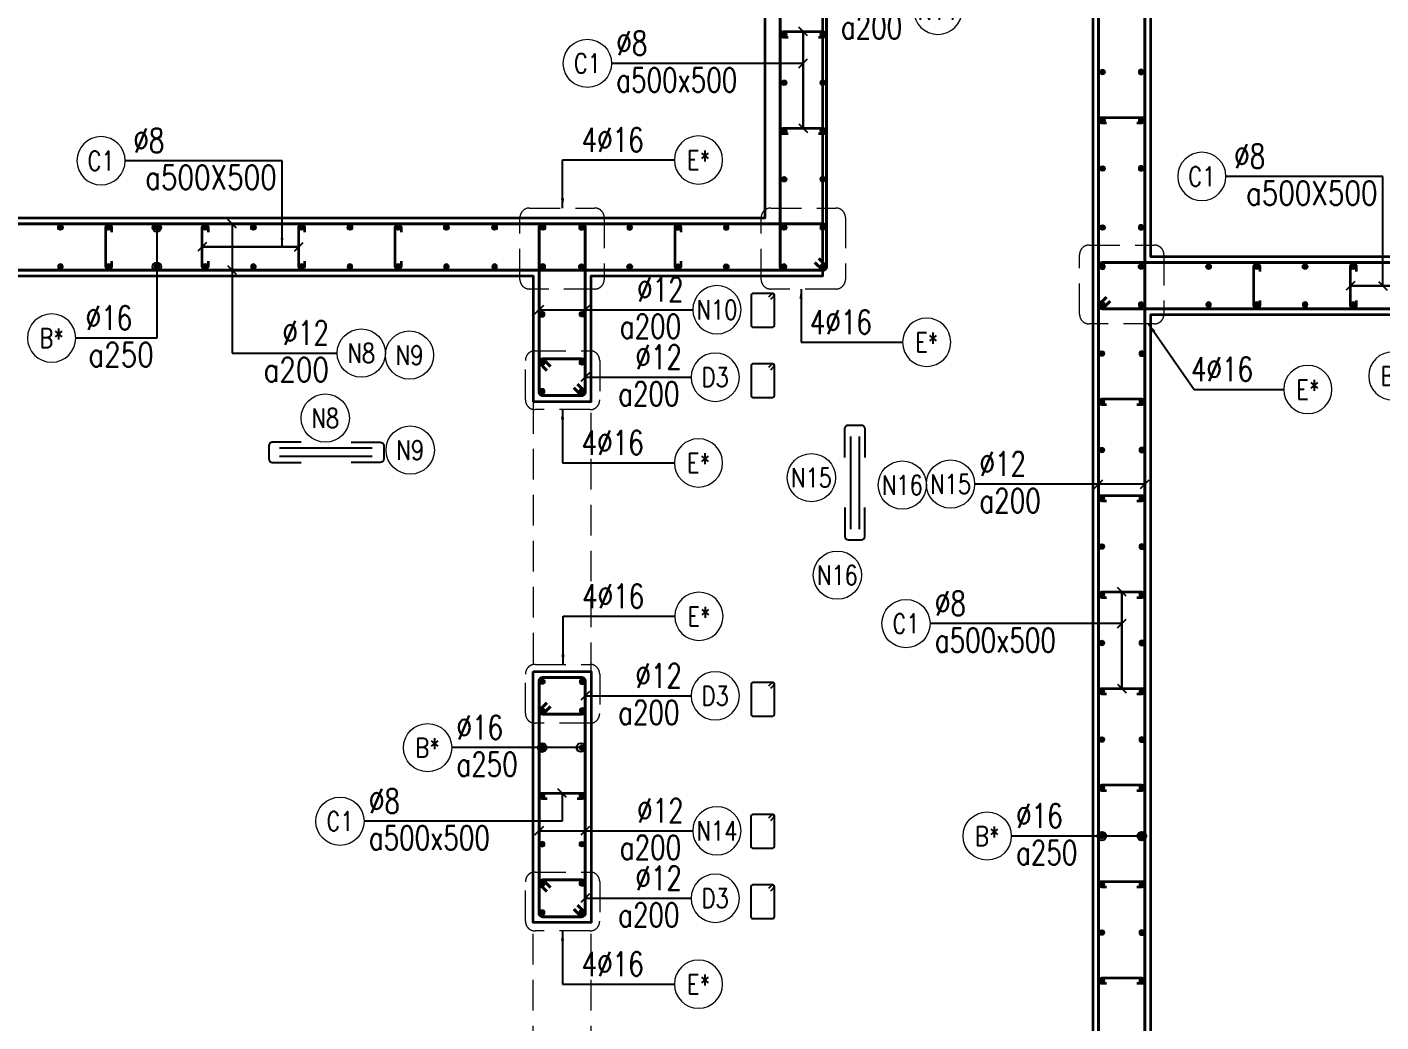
# Model space of a CAD drawing. Header units: millimetres. Extents: x 738475 to 1279438, y -34239 to 156422.
# Drawn here: x 1065435 to 1072451, y 27681 to 32836 of the extents above; entities that cross this region are included whole.
import ezdxf
from ezdxf.enums import TextEntityAlignment as Align

# ---------------------------------------------------------------- set-up
doc = ezdxf.new("R2010")
doc.units = ezdxf.units.MM
doc.header["$MEASUREMENT"] = 0
doc.linetypes.add('HIDDEN', pattern=[9.525, 6.35, -3.175])
doc.linetypes.add('HIDDEN2', pattern=[4.7625, 3.175, -1.5875])
doc.layers.get('0').update_dxf_attribs({"lineweight": 20})
doc.layers.add('Hidden', color=9, linetype='HIDDEN')
doc.layers.add('Ligature', color=1, linetype='Continuous')
for name, color, linetype, lineweight in [('KC-LEADER', 153, 'Continuous', 18), ('KC-THEP', 6, 'Continuous', 40), ('NDC_S_BEAM', 3, 'HIDDEN2', 20), ('NDC_S_DIM', 1, 'Continuous', 15), ('NDC_S_HIDDEN', 8, 'HIDDEN2', 13), ('NDC_S_LEADER', 1, 'Continuous', 15), ('NDC_S_REBAR', 4, 'Continuous', 35), ('NDC_S_STIRRUP', 4, 'Continuous', 40), ('NDC_S_VN TEXT', 7, 'Continuous', 20), ('NDC_S_WALL', 6, 'Continuous', 35)]:
    doc.layers.add(name, color=color, linetype=linetype, lineweight=lineweight)
doc.styles.add('NDC_ARIAL', font='arial.ttf', dxfattribs={"width": 0.85})
doc.styles.add('NDC_DIM', font='', dxfattribs={"width": 0.75})
doc.styles.add('NDC_EN TXT', font='romans.shx', dxfattribs={"width": 0.8})
doc.styles.get('NDC_DIM').set_extended_font_data('Dotum')
doc.dimstyles.new('NDC_1-50', dxfattribs={"dimscale": 50, "dimtxt": 2.5, "dimasz": 1, "dimexe": 1.5, "dimexo": 0, "dimgap": 0.8, "dimtad": 1, "dimdec": 0, "dimdsep": 46, "dimtxsty": 'NDC_ARIAL', "dimblk": 'DIMMARK', "dimcen": 49999.938995, "dimdle": 1.5, "dimclrd": 1, "dimclre": 1, "dimclrt": 3, "dimadec": 0, "dimazin": 0, "dimtfac": 1, "dimtdec": 0, "dimtix": 1, "dimtmove": 2, "dimatfit": 3, "dimfxl": 1, "dimarcsym": 0})
doc.dimstyles.new('NDC_dim_30', dxfattribs={"dimscale": 30, "dimtxt": 2.5, "dimasz": 1.5, "dimexe": 1.5, "dimexo": 2.5, "dimgap": 1, "dimtad": 1, "dimdec": 0, "dimzin": 0, "dimdsep": 46, "dimtxsty": 'NDC_DIM', "dimblk": 'DIMMARK', "dimcen": 0.09, "dimdle": 1.2, "dimclrd": 1, "dimclre": 1, "dimclrt": 3, "dimadec": 0, "dimazin": 0, "dimtfac": 1, "dimtdec": 0, "dimtix": 1, "dimtofl": 0, "dimtmove": 0, "dimatfit": 3, "dimfxl": 6, "dimfxlon": 1, "dimtolj": 1, "dimtzin": 0, "dimarcsym": 0})

# ---------------------------------------------------------------- blocks, each defined once
blk = doc.blocks.new('THEP')
at = {"layer": 'KC-LEADER', "color": 6}
blk.add_circle((0, 0), 14, dxfattribs=at)
at = {"layer": 'KC-THEP'}
for p, q in [((-14, 0), (14, 0)), ((9.9, 9.9), (-9.9, -9.9)), ((-9.9, 9.9), (9.9, -9.9)), ((0, 14), (0, -14))]:
    blk.add_line(p, q, dxfattribs=at)
blk = doc.blocks.new('DIMMARK')
at = {"layer": 'NDC_S_DIM', "color": 1}
blk.add_line((-1.5, 0), (1, 0), dxfattribs=at)
at = {"layer": 'NDC_S_DIM', "color": 2, "const_width": 0.1}
blk.add_lwpolyline([(-0.42, -0.42), (0.42, 0.42)], dxfattribs=at)
blk = doc.blocks.new('*U10')
blk.add_circle((2.5, 0), 2.5)
at = {"layer": 'NDC_S_VN TEXT', "color": 3, "style": 'NDC_EN TXT'}
for tag, width, p in [('DK2', 0.75, (-0.85, 0.85)), ('KC2', 0.8, (-0.85, -2.97))]:
    blk.add_attdef(tag, text='', height=2.5, dxfattribs=dict(at, width=width)).set_placement(p, align=Align.RIGHT)
at = {"layer": 'NDC_S_VN TEXT', "color": 7, "style": 'NDC_EN TXT', "width": 0.8}
blk.add_attdef('SH3', text='', height=2, dxfattribs=at).set_placement((2.5, 0), align=Align.MIDDLE)
blk = doc.blocks.new('A$C7BC65A55')
at = {"layer": 'Ligature'}
for p, q in [((-15.2, 372, 0), (-15.2, 38.5, 0)), ((15.2, 372, 0), (15.2, 38.5, 0))]:
    blk.add_line(p, q, dxfattribs=at)
for points in [[(-36.2, 296.5), (-36.2, 400.9, -0.414214), (-24, 413.1), (24, 413.1, -0.414214), (36.2, 400.9), (36.2, 296.5)], [(-36.2, 116.5), (-36.2, 12.2, 0.414214), (-24, 0), (24, 0, 0.414214), (36.2, 12.2), (36.2, 116.5)]]:
    blk.add_lwpolyline(points, format="xyb", dxfattribs=at)
blk = doc.blocks.new('*U11')
blk.add_circle((-2.5, 0), 2.5)
at = {"layer": 'NDC_S_VN TEXT', "color": 3, "style": 'NDC_EN TXT', "width": 0.75}
for tag, p in [('DK1', (0.5, 0.85)), ('KC1', (0.5, -2.97))]:
    blk.add_attdef(tag, p, '', height=2.5, dxfattribs=at)
at = {"layer": 'NDC_S_VN TEXT', "color": 7, "style": 'NDC_EN TXT', "width": 0.8}
blk.add_attdef('SH2', text='', height=2, dxfattribs=at).set_placement((-2.5, 0), align=Align.MIDDLE)
blk = doc.blocks.new('*U13')
blk.add_circle((-2.5, 0), 2.5)
at = {"layer": 'NDC_S_VN TEXT', "color": 3, "style": 'NDC_EN TXT', "width": 0.75}
blk.add_attdef('DK1', (0.5, 0.85), '', height=2.5, dxfattribs=at)
at = {"layer": 'NDC_S_VN TEXT', "color": 7, "style": 'NDC_EN TXT', "width": 0.8}
blk.add_attdef('SH2', text='', height=2, dxfattribs=at).set_placement((-2.5, 0), align=Align.MIDDLE)
blk = doc.blocks.new('*U12')
blk.add_circle((-2.5, 0), 2.5)
at = {"layer": 'NDC_S_VN TEXT', "color": 3, "style": 'NDC_EN TXT', "width": 0.75}
for tag, p in [('DK1', (0.5, 0.85)), ('KC1', (0.5, -2.97))]:
    blk.add_attdef(tag, p, '', height=2.5, dxfattribs=at)
at = {"layer": 'NDC_S_VN TEXT', "color": 7, "style": 'NDC_EN TXT', "width": 0.8}
blk.add_attdef('SH2', text='', height=2, dxfattribs=at).set_placement((-2.5, 0), align=Align.MIDDLE)

msp = doc.modelspace()

# ---------------------------------------------------------------- linework, layer by layer
for centre in [(1067417.021, 31136.355), (1066980.746, 30810.08), (1067420.847, 30644.323), (1069499.925, 30501.243), (1069970.894, 30463.083), (1069634.373, 29996.24)]:
    msp.add_circle(centre, 125)
at = {"layer": 'Ligature'}
for points in [[(1069289.414, 31425.33), (1069305.379, 31441.296, 0.66817864), (1069299.606, 31455.234), (1069194.977, 31455.234, 0.41421356), (1069186.812, 31447.069), (1069186.812, 31289.962, 0.41421356), (1069194.977, 31281.797), (1069299.606, 31281.797, 0.41421356), (1069307.771, 31289.962), (1069307.771, 31447.069, 0.66817864), (1069293.833, 31452.843), (1069277.867, 31436.877)], [(1069289.414, 31060.729), (1069305.379, 31076.695, 0.66817864), (1069299.606, 31090.633), (1069194.977, 31090.633, 0.41421356), (1069186.812, 31082.468), (1069186.812, 30925.361, 0.41421356), (1069194.977, 30917.196), (1069299.606, 30917.196, 0.41421356), (1069307.771, 30925.361), (1069307.771, 31082.468, 0.66817864), (1069293.833, 31088.242), (1069277.867, 31072.276)], [(1069289.414, 29409.759), (1069305.379, 29425.725, 0.66817864), (1069299.606, 29439.663), (1069194.977, 29439.663, 0.41421356), (1069186.812, 29431.498), (1069186.812, 29274.391, 0.41421356), (1069194.977, 29266.226), (1069299.606, 29266.226, 0.41421356), (1069307.771, 29274.391), (1069307.771, 29431.498, 0.66817864), (1069293.833, 29437.272), (1069277.867, 29421.306)], [(1069289.385, 28725.33), (1069305.351, 28741.296, 0.66817864), (1069299.578, 28755.234), (1069194.949, 28755.234, 0.41421356), (1069186.784, 28747.069), (1069186.784, 28589.962, 0.41421356), (1069194.949, 28581.797), (1069299.578, 28581.797, 0.41421356), (1069307.743, 28589.962), (1069307.743, 28747.069, 0.66817864), (1069293.804, 28752.843), (1069277.839, 28736.877)], [(1069289.385, 28360.729), (1069305.351, 28376.695, 0.66817864), (1069299.578, 28390.633), (1069194.949, 28390.633, 0.41421356), (1069186.784, 28382.468), (1069186.784, 28225.361, 0.41421356), (1069194.949, 28217.196), (1069299.578, 28217.196, 0.41421356), (1069307.743, 28225.361), (1069307.743, 28382.468, 0.66817864), (1069293.804, 28388.242), (1069277.839, 28372.276)]]:
    msp.add_lwpolyline(points, format="xyb", dxfattribs=at)
at = {"layer": 'NDC_S_BEAM', "ltscale": 50}
for p, q in [((1068058.224, 30887.939), (1068058.224, 29487.939)), ((1068358.224, 29487.939), (1068358.224, 30887.939)), ((1068058.224, 26787.939), (1068058.224, 28187.939)), ((1068358.224, 26787.939), (1068358.224, 28187.939))]:
    msp.add_line(p, q, dxfattribs=at)
at = {"layer": 'NDC_S_HIDDEN', "ltscale": 50}
for points in [[(1068039.299, 31898.501), (1068376.509, 31898.501, -0.41421356), (1068426.509, 31848.501), (1068426.509, 31528.764, -0.41421356), (1068376.509, 31478.764), (1068039.299, 31478.764, -0.41421356), (1067989.299, 31528.764), (1067989.299, 31848.501, -0.41421356)], [(1069289.271, 31898.501), (1069626.481, 31898.501, -0.41421356), (1069676.481, 31848.501), (1069676.481, 31528.764, -0.41421356), (1069626.481, 31478.764), (1069289.271, 31478.764, -0.41421356), (1069239.271, 31528.764), (1069239.271, 31848.501, -0.41421356)], [(1070939.349, 31706.535), (1071276.559, 31706.535, -0.41421356), (1071326.559, 31656.535), (1071326.559, 31348.019, -0.41421356), (1071276.559, 31298.019), (1070939.349, 31298.019, -0.41421356), (1070889.349, 31348.019), (1070889.349, 31656.535, -0.41421356)], [(1068067.957, 31158.706), (1068352.714, 31158.706, -0.41421356), (1068402.714, 31108.706), (1068402.714, 30903.699, -0.41421356), (1068352.714, 30853.699), (1068067.957, 30853.699, -0.41421356), (1068017.957, 30903.699), (1068017.957, 31108.706, -0.41421356)], [(1068067.957, 29533.885), (1068352.714, 29533.885, -0.41421356), (1068402.714, 29483.885), (1068402.714, 29278.877, -0.41421356), (1068352.714, 29228.877), (1068067.957, 29228.877, -0.41421356), (1068017.957, 29278.877), (1068017.957, 29483.885, -0.41421356)], [(1068067.957, 28457.774), (1068352.714, 28457.774, -0.41421356), (1068402.714, 28407.774), (1068402.714, 28202.766, -0.41421356), (1068352.714, 28152.766), (1068067.957, 28152.766, -0.41421356), (1068017.957, 28202.766), (1068017.957, 28407.774, -0.41421356)]]:
    msp.add_lwpolyline(points, format="xyb", close=True, dxfattribs=at)
at = {"layer": 'NDC_S_REBAR'}
for points in [[(1069378.775, 32782.491), (1069353.775, 32782.491, -1), (1069353.775, 32812.491), (1069560.8, 32812.491, -1), (1069560.8, 32782.491), (1069535.8, 32782.491)], [(1071028.775, 32338.224), (1071003.775, 32338.224, -1), (1071003.775, 32368.224), (1071210.8, 32368.224, -1), (1071210.8, 32338.224), (1071185.8, 32338.224)], [(1069378.775, 32282.491), (1069353.775, 32282.491, -1), (1069353.775, 32312.491), (1069560.8, 32312.491, -1), (1069560.8, 32282.491), (1069535.8, 32282.491)], [(1065873.252, 31622.491), (1065873.252, 31597.491, -1), (1065843.252, 31597.491), (1065843.252, 31797.491, -1), (1065873.252, 31797.491), (1065873.252, 31772.491)], [(1066373.252, 31622.491), (1066373.252, 31597.491, -1), (1066343.252, 31597.491), (1066343.252, 31797.491, -1), (1066373.252, 31797.491), (1066373.252, 31772.491)], [(1066873.252, 31622.491), (1066873.252, 31597.491, -1), (1066843.252, 31597.491), (1066843.252, 31797.491, -1), (1066873.252, 31797.491), (1066873.252, 31772.491)], [(1067373.252, 31622.491), (1067373.252, 31597.491, -1), (1067343.252, 31597.491), (1067343.252, 31797.491, -1), (1067373.252, 31797.491), (1067373.252, 31772.491)], [(1068823.224, 31622.792), (1068823.224, 31597.792, -1), (1068793.224, 31597.792), (1068793.224, 31797.792, -1), (1068823.224, 31797.792), (1068823.224, 31772.792)], [(1071823.224, 31419.699), (1071823.224, 31394.699, -1), (1071793.224, 31394.699), (1071793.224, 31594.699, -1), (1071823.224, 31594.699), (1071823.224, 31569.699)], [(1072323.224, 31419.699), (1072323.224, 31394.699, -1), (1072293.224, 31394.699), (1072293.224, 31594.699, -1), (1072323.224, 31594.699), (1072323.224, 31569.699)], [(1071029.712, 30879.397), (1071004.712, 30879.397, -1), (1071004.712, 30909.397), (1071211.736, 30909.397, -1), (1071211.736, 30879.397), (1071186.736, 30879.397)], [(1071029.712, 30379.397), (1071004.712, 30379.397, -1), (1071004.712, 30409.397), (1071211.736, 30409.397, -1), (1071211.736, 30379.397), (1071186.736, 30379.397)], [(1071029.712, 29879.397), (1071004.712, 29879.397, -1), (1071004.712, 29909.397), (1071211.736, 29909.397, -1), (1071211.736, 29879.397), (1071186.736, 29879.397)], [(1071029.712, 29379.397), (1071004.712, 29379.397, -1), (1071004.712, 29409.397), (1071211.736, 29409.397, -1), (1071211.736, 29379.397), (1071186.736, 29379.397)], [(1071029.712, 28879.397), (1071004.712, 28879.397, -1), (1071004.712, 28909.397), (1071211.736, 28909.397, -1), (1071211.736, 28879.397), (1071186.736, 28879.397)], [(1068129.712, 28837.223), (1068104.712, 28837.223, -1), (1068104.712, 28867.223), (1068311.736, 28867.223, -1), (1068311.736, 28837.223), (1068286.736, 28837.223)], [(1071029.712, 28379.397), (1071004.712, 28379.397, -1), (1071004.712, 28409.397), (1071211.736, 28409.397, -1), (1071211.736, 28379.397), (1071186.736, 28379.397)], [(1071029.712, 27879.397), (1071004.712, 27879.397, -1), (1071004.712, 27909.397), (1071211.736, 27909.397, -1), (1071211.736, 27879.397), (1071186.736, 27879.397)]]:
    msp.add_lwpolyline(points, format="xyb", dxfattribs=at)
at = {"layer": 'NDC_S_STIRRUP'}
for points in [[(1069538.224, 31636.245), (1069578.224, 31596.245, -0.41421356), (1069558.224, 31576.245), (1069358.224, 31576.245, -0.41421356), (1069338.224, 31596.245), (1069338.224, 33996.245, -0.41421356), (1069358.224, 34016.245), (1069558.224, 34016.245, -0.41421356), (1069578.224, 33996.245), (1069578.224, 31596.245, -0.41421356), (1069558.224, 31576.245), (1069518.224, 31616.245)], [(1071188.224, 26836.245), (1071228.224, 26796.245, -0.41421356), (1071208.224, 26776.245), (1071008.224, 26776.245, -0.41421356), (1070988.224, 26796.245), (1070988.224, 33996.245, -0.41421356), (1071008.224, 34016.245), (1071208.224, 34016.245, -0.41421356), (1071228.224, 33996.245), (1071228.224, 26796.245, -0.41421356), (1071208.224, 26776.245), (1071168.224, 26816.245)], [(1064948.224, 31616.245), (1064908.224, 31576.245, -0.41421356), (1064888.224, 31596.245), (1064888.224, 31796.245, -0.41421356), (1064908.224, 31816.245), (1069558.224, 31816.245, -0.41421356), (1069578.224, 31796.245), (1069578.224, 31596.245, -0.41435759), (1069558.224, 31576.245), (1064908.224, 31576.245, -0.41421356), (1064888.224, 31596.245), (1064928.224, 31636.245)], [(1068288.252, 30986.245), (1068328.252, 30946.245, -0.41421356), (1068308.252, 30926.245), (1068108.252, 30926.245, -0.41421356), (1068088.252, 30946.245), (1068088.252, 31796.245, -0.41421356), (1068108.252, 31816.245), (1068308.252, 31816.245, -0.41421356), (1068328.252, 31796.245), (1068328.252, 30946.245, -0.41421356), (1068308.252, 30926.245), (1068268.252, 30966.245)], [(1071048.224, 31416.245), (1071008.224, 31376.245, -0.41421356), (1070988.224, 31396.245), (1070988.224, 31596.245, -0.41421356), (1071008.224, 31616.245), (1074308.196, 31616.245, -0.41421356), (1074328.196, 31596.245), (1074328.196, 31396.245, -0.41435759), (1074308.196, 31376.245), (1071008.224, 31376.245, -0.41421356), (1070988.224, 31396.245), (1071028.224, 31436.245)], [(1068128.224, 31057.215), (1068088.224, 31097.215, -0.41421356), (1068108.224, 31117.215), (1068308.224, 31117.215, -0.41421356), (1068328.224, 31097.215), (1068328.224, 30946.245, -0.41421356), (1068308.224, 30926.245), (1068108.224, 30926.245, -0.41421356), (1068088.224, 30946.245), (1068088.224, 31097.215, -0.41421356), (1068108.224, 31117.215), (1068148.224, 31077.215)], [(1068128.224, 29335.275), (1068088.224, 29295.275, 0.41421356), (1068108.224, 29275.275), (1068308.224, 29275.275, 0.41421356), (1068328.224, 29295.275), (1068328.224, 29446.245, 0.41421356), (1068308.224, 29466.245), (1068108.224, 29466.245, 0.41421356), (1068088.224, 29446.245), (1068088.224, 29295.275, 0.41421356), (1068108.224, 29275.275), (1068148.224, 29315.275)], [(1068288.252, 28286.245), (1068328.252, 28246.245, -0.41421356), (1068308.252, 28226.245), (1068108.252, 28226.245, -0.41421356), (1068088.252, 28246.245), (1068088.252, 29446.245, -0.41421356), (1068108.252, 29466.245), (1068308.252, 29466.245, -0.41421356), (1068328.252, 29446.245), (1068328.252, 28246.245, -0.41421356), (1068308.252, 28226.245), (1068268.252, 28266.245)], [(1068128.224, 28357.215), (1068088.224, 28397.215, -0.41421356), (1068108.224, 28417.215), (1068308.224, 28417.215, -0.41421356), (1068328.224, 28397.215), (1068328.224, 28246.245, -0.41421356), (1068308.224, 28226.245), (1068108.224, 28226.245, -0.41421356), (1068088.224, 28246.245), (1068088.224, 28397.215, -0.41421356), (1068108.224, 28417.215), (1068148.224, 28377.215)]]:
    msp.add_lwpolyline(points, format="xyb", dxfattribs=at)
at = {"layer": 'NDC_S_WALL'}
for points in [[(1068358.224, 24846.245), (1068358.224, 26796.245), (1068058.224, 26796.245), (1068058.224, 26146.245), (1065358.224, 26146.245), (1065358.224, 31546.245), (1068058.224, 31546.245), (1068058.224, 30896.245), (1068358.224, 30896.245), (1068358.224, 31546.245), (1069558.224, 31546.245), (1069558.224, 34046.245)], [(1074058.224, 31646.245), (1071258.224, 31646.245), (1071258.224, 33546.245), (1072308.224, 33546.245), (1072308.224, 34046.245), (1070958.224, 34046.245), (1070958.224, 26946.245), (1070208.224, 26946.245), (1070208.224, 26746.245), (1071258.224, 26746.245), (1071258.224, 31346.245), (1074058.224, 31346.245)], [(1069258.224, 33546.245), (1069258.224, 31846.245), (1065358.224, 31846.245), (1065358.224, 33546.245)]]:
    msp.add_lwpolyline(points, dxfattribs=at)
msp.add_lwpolyline([(1068058.224, 29496.245), (1068358.224, 29496.245), (1068358.224, 28196.245), (1068058.224, 28196.245)], close=True, dxfattribs=at)

# ---------------------------------------------------------------- block references
at = {"layer": 'Hidden', "xscale": 1.44, "yscale": 1.44, "zscale": 1.44}
msp.add_blockref('A$C7BC65A55', (1069725.005, 30178.962, 0.03), dxfattribs=at)
at = {"layer": 'Hidden', "xscale": 1.44, "yscale": 1.44, "zscale": 1.44, "rotation": 270}
msp.add_blockref('A$C7BC65A55', (1066688.635, 30632.554, 0.03), dxfattribs=at)
at = {"layer": 'KC-THEP'}
for p, rotation in [((1069358.252, 32797.491), 189.6685644363809), ((1069358.252, 32547.491), 189.6685644363809), ((1071008.252, 32603.224), 189.6685644363809), ((1071008.252, 32353.224), 189.6685644363809), ((1069358.252, 32297.491), 189.6685644363809), ((1069358.252, 32047.491), 189.6685644363809), ((1071008.252, 32103.224), 189.6685644363809), ((1065608.252, 31797.491), 189.6685644363809), ((1065858.252, 31797.491), 189.6685644363809), ((1066108.252, 31797.491), 189.6685644363809), ((1066358.252, 31797.491), 189.6685644363809), ((1066608.252, 31797.491), 189.6685644363809), ((1066858.252, 31797.491), 189.6685644363809), ((1067108.252, 31797.491), 189.6685644363809), ((1067358.252, 31797.491), 189.6685644363809), ((1067608.252, 31797.491), 189.6685644363809), ((1067858.252, 31797.491), 189.6685644363809), ((1068108.252, 31797.491), 189.6685644363809), ((1069358.252, 31797.491), 189.6685644363809), ((1071008.252, 31797.491), 189.6685644363809), ((1068308.224, 31594.699), 189.6685644363809), ((1068558.224, 31594.699), 189.6685644363809), ((1068808.224, 31594.699), 189.6685644363809), ((1069058.224, 31594.699), 189.6685644363809), ((1069558.224, 31594.699), 189.6685644363809), ((1071208.224, 31594.699), 189.6685644363809), ((1071558.224, 31594.699), 189.6685644363809), ((1071808.224, 31594.699), 189.6685644363809), ((1072058.224, 31594.699), 189.6685644363809), ((1072308.224, 31594.699), 189.6685644363809), ((1068311.736, 31348.094), 9.668564436380946), ((1071008.252, 31398.092), 189.6685644363809), ((1071004.712, 31144.397), 189.6685644363809), ((1068311.736, 31098.094), 9.668564436380946), ((1068311.736, 30948.094), 9.668564436380946), ((1071004.712, 30894.397), 189.6685644363809), ((1071004.712, 30644.397), 189.6685644363809), ((1071004.712, 30394.397), 189.6685644363809), ((1071004.712, 30144.397), 189.6685644363809), ((1071004.712, 29894.397), 189.6685644363809), ((1071004.712, 29644.397), 189.6685644363809), ((1068104.712, 29444.397), 189.6685644363809), ((1071004.712, 29394.397), 189.6685644363809), ((1068104.712, 29294.397), 189.6685644363809), ((1068311.736, 29102.223), 9.668564436380946), ((1071004.712, 29144.397), 189.6685644363809), ((1071004.712, 28894.397), 189.6685644363809), ((1068311.736, 28852.223), 9.668564436380946), ((1071004.712, 28644.397), 189.6685644363809), ((1068311.736, 28602.223), 9.668564436380946), ((1068311.736, 28398.094), 9.668564436380946), ((1071004.712, 28394.397), 189.6685644363809), ((1068311.736, 28248.094), 9.668564436380946), ((1071004.712, 28144.397), 189.6685644363809), ((1071004.712, 27894.397), 189.6685644363809)]:
    msp.add_blockref('THEP', p, dxfattribs=dict(at, rotation=rotation))
at = {"layer": 'KC-THEP', "xscale": -1}
for p, rotation in [((1069558.224, 32797.792), 350.3314355636191), ((1069558.224, 32547.792), 350.3314355636191), ((1071208.224, 32603.525), 350.3314355636191), ((1071208.224, 32353.525), 350.3314355636191), ((1069558.224, 32297.792), 350.3314355636191), ((1069558.224, 32047.792), 350.3314355636191), ((1071208.224, 32103.525), 350.3314355636191), ((1068308.224, 31797.792), 350.3314355636191), ((1068558.224, 31797.792), 350.3314355636191), ((1068808.224, 31797.792), 350.3314355636191), ((1069058.224, 31797.792), 350.3314355636191), ((1069558.224, 31797.792), 350.3314355636191), ((1071208.224, 31797.792), 350.3314355636191), ((1065608.252, 31594.398), 350.3314355636191), ((1065858.252, 31594.398), 350.3314355636191), ((1066108.252, 31594.398), 350.3314355636191), ((1066358.252, 31594.398), 350.3314355636191), ((1066608.252, 31594.398), 350.3314355636191), ((1066858.252, 31594.398), 350.3314355636191), ((1067108.252, 31594.398), 350.3314355636191), ((1067358.252, 31594.398), 350.3314355636191), ((1067608.252, 31594.398), 350.3314355636191), ((1067858.252, 31594.398), 350.3314355636191), ((1068108.252, 31594.398), 350.3314355636191), ((1069358.252, 31594.398), 350.3314355636191), ((1071008.252, 31594.398), 350.3314355636191), ((1068104.712, 31348.094), 350.3314355636191), ((1071208.224, 31397.792), 350.3314355636191), ((1071558.224, 31397.792), 350.3314355636191), ((1071808.224, 31397.792), 350.3314355636191), ((1072058.224, 31397.792), 350.3314355636191), ((1072308.224, 31397.792), 350.3314355636191), ((1071211.736, 31144.397), 170.331435563619), ((1068104.712, 31098.094), 350.3314355636191), ((1068104.712, 30948.094), 350.3314355636191), ((1071211.736, 30894.397), 170.331435563619), ((1071211.736, 30644.397), 170.331435563619), ((1071211.736, 30394.397), 170.331435563619), ((1071211.736, 30144.397), 170.331435563619), ((1071211.736, 29894.397), 170.331435563619), ((1071211.736, 29644.397), 170.331435563619), ((1068311.736, 29444.397), 170.331435563619), ((1071211.736, 29394.397), 170.331435563619), ((1068311.736, 29294.397), 170.331435563619), ((1068104.712, 29102.223), 350.3314355636191), ((1071211.736, 29144.397), 170.331435563619), ((1071211.736, 28894.397), 170.331435563619), ((1068104.712, 28852.223), 350.3314355636191), ((1071211.736, 28644.397), 170.331435563619), ((1068104.712, 28602.223), 350.3314355636191), ((1068104.712, 28398.094), 350.3314355636191), ((1071211.736, 28394.397), 170.331435563619), ((1068104.712, 28248.094), 350.3314355636191), ((1071211.736, 28144.397), 170.331435563619), ((1071211.736, 27894.397), 170.331435563619)]:
    msp.add_blockref('THEP', p, dxfattribs=dict(at, rotation=rotation))
at = {"layer": 'NDC_S_VN TEXT'}
ref = msp.add_blockref('*U11', (1070030.483, 32923.053), dxfattribs=dict(at, xscale=-50, yscale=50, zscale=50))
ref.add_attrib('SH2', 'N11', dxfattribs={"color": 7, "height": 100, "style": 'NDC_EN TXT', "width": 0.8}).set_placement((1070155.483, 32923.053), align=Align.MIDDLE)
ref.add_attrib('DK1', '%%C12', (1069742.09, 32965.328), dxfattribs={"color": 3, "height": 125, "style": 'NDC_EN TXT', "width": 0.75})
ref.add_attrib('KC1', 'a200', (1069652.805, 32774.426), dxfattribs={"color": 3, "height": 125, "style": 'NDC_EN TXT', "width": 0.75})
at = {"layer": 'NDC_S_VN TEXT', "xscale": 50, "yscale": 50, "zscale": 50}
for name, p, values in [('*U12', (1068463.974, 32648.129), {'SH2': 'C1', 'DK1': '%%c8', 'KC1': 'a500x500'}), ('*U10', (1067042.298, 31146.694), {'SH3': 'N8', 'DK2': '%%C12', 'KC2': 'a200'}), ('*U11', (1070345.837, 30468.251), {'SH2': 'N15', 'DK1': '%%C12', 'KC1': 'a200'}), ('*U12', (1070114.911, 29745.035), {'SH2': 'C1', 'DK1': '%%c8', 'KC1': 'a500x500'}), ('*U11', (1067635.765, 29102.223), {'SH2': 'B*', 'DK1': '%%C16', 'KC1': 'a250'}), ('*U12', (1067181.78, 28720.948), {'SH2': 'C1', 'DK1': '%%c8', 'KC1': 'a500x500'}), ('*U11', (1070535.765, 28644.397), {'SH2': 'B*', 'DK1': '%%C16', 'KC1': 'a250'})]:
    msp.add_blockref(name, p, dxfattribs=at).add_auto_attribs(values)
at = {"layer": 'NDC_S_VN TEXT'}
ref = msp.add_blockref('*U10', (1065943.791, 32143.441), dxfattribs=dict(at, xscale=-50, yscale=50, zscale=50))
ref.add_attrib('SH3', 'C1', dxfattribs={"color": 7, "height": 100, "style": 'NDC_EN TXT', "width": 0.8}).set_placement((1065818.791, 32143.441), align=Align.MIDDLE)
ref.add_attrib('DK2', '%%c8', dxfattribs={"color": 3, "height": 125, "style": 'NDC_EN TXT', "width": 0.75}).set_placement((1066147.005, 32185.717), align=Align.RIGHT)
ref.add_attrib('KC2', 'a500X500', dxfattribs={"color": 3, "height": 125, "style": 'NDC_EN TXT', "width": 0.8}).set_placement((1066729.148, 31994.814), align=Align.RIGHT)
ref = msp.add_blockref('*U13', (1068789.645, 32147.361), dxfattribs=dict(at, xscale=-50, yscale=50, zscale=50))
ref.add_attrib('SH2', 'E*', dxfattribs={"color": 7, "height": 100, "style": 'NDC_EN TXT', "width": 0.8}).set_placement((1068914.645, 32147.361), align=Align.MIDDLE)
ref.add_attrib('DK1', '4%%C16', (1068309.288, 32189.637), dxfattribs={"color": 3, "height": 125, "style": 'NDC_EN TXT', "width": 0.75})
ref = msp.add_blockref('*U10', (1071648.2, 32062.041), dxfattribs=dict(at, xscale=-50, yscale=50, zscale=50))
ref.add_attrib('SH3', 'C1', dxfattribs={"color": 7, "height": 100, "style": 'NDC_EN TXT', "width": 0.8}).set_placement((1071523.2, 32062.041), align=Align.MIDDLE)
ref.add_attrib('DK2', '%%c8', dxfattribs={"color": 3, "height": 125, "style": 'NDC_EN TXT', "width": 0.75}).set_placement((1071851.414, 32104.316), align=Align.RIGHT)
ref.add_attrib('KC2', 'a500X500', dxfattribs={"color": 3, "height": 125, "style": 'NDC_EN TXT', "width": 0.8}).set_placement((1072433.557, 31913.414), align=Align.RIGHT)
ref = msp.add_blockref('*U11', (1068885.087, 31371.426), dxfattribs=dict(at, xscale=-50, yscale=50, zscale=50))
ref.add_attrib('SH2', 'N10', dxfattribs={"color": 7, "height": 100, "style": 'NDC_EN TXT', "width": 0.8}).set_placement((1069010.087, 31371.426), align=Align.MIDDLE)
ref.add_attrib('DK1', '%%C12', (1068596.694, 31413.701), dxfattribs={"color": 3, "height": 125, "style": 'NDC_EN TXT', "width": 0.75})
ref.add_attrib('KC1', 'a200', (1068507.408, 31222.799), dxfattribs={"color": 3, "height": 125, "style": 'NDC_EN TXT', "width": 0.75})
ref = msp.add_blockref('*U10', (1065687.641, 31224.685), dxfattribs=dict(at, xscale=-50, yscale=50, zscale=50))
ref.add_attrib('SH3', 'B*', dxfattribs={"color": 7, "height": 100, "style": 'NDC_EN TXT', "width": 0.8}).set_placement((1065562.641, 31224.685), align=Align.MIDDLE)
ref.add_attrib('DK2', '%%C16', dxfattribs={"color": 3, "height": 125, "style": 'NDC_EN TXT', "width": 0.75}).set_placement((1065980.141, 31266.961), align=Align.RIGHT)
ref.add_attrib('KC2', 'a250', dxfattribs={"color": 3, "height": 125, "style": 'NDC_EN TXT', "width": 0.8}).set_placement((1066092.046, 31076.058), align=Align.RIGHT)
ref = msp.add_blockref('*U13', (1069972.205, 31202.713), dxfattribs=dict(at, xscale=-50, yscale=50, zscale=50))
ref.add_attrib('SH2', 'E*', dxfattribs={"color": 7, "height": 100, "style": 'NDC_EN TXT', "width": 0.8}).set_placement((1070097.205, 31202.713), align=Align.MIDDLE)
ref.add_attrib('DK1', '4%%C16', (1069491.848, 31244.988), dxfattribs={"color": 3, "height": 125, "style": 'NDC_EN TXT', "width": 0.75})
ref = msp.add_blockref('*U11', (1068876.489, 31021.73), dxfattribs=dict(at, xscale=-50, yscale=50, zscale=50))
ref.add_attrib('SH2', 'D3', dxfattribs={"color": 7, "height": 100, "style": 'NDC_EN TXT', "width": 0.8}).set_placement((1069001.489, 31021.73), align=Align.MIDDLE)
ref.add_attrib('DK1', '%%C12', (1068588.097, 31064.005), dxfattribs={"color": 3, "height": 125, "style": 'NDC_EN TXT', "width": 0.75})
ref.add_attrib('KC1', 'a200', (1068498.811, 30873.103), dxfattribs={"color": 3, "height": 125, "style": 'NDC_EN TXT', "width": 0.75})
ref = msp.add_blockref('*U10', (1072637.613, 31028.079), dxfattribs=dict(at, xscale=-50, yscale=50, zscale=50))
ref.add_attrib('SH3', 'B*', dxfattribs={"color": 7, "height": 100, "style": 'NDC_EN TXT', "width": 0.8}).set_placement((1072512.613, 31028.079), align=Align.MIDDLE)
ref.add_attrib('DK2', '%%C16', dxfattribs={"color": 3, "height": 125, "style": 'NDC_EN TXT', "width": 0.75}).set_placement((1072930.113, 31070.355), align=Align.RIGHT)
ref.add_attrib('KC2', 'a250', dxfattribs={"color": 3, "height": 125, "style": 'NDC_EN TXT', "width": 0.8}).set_placement((1073042.017, 30879.452), align=Align.RIGHT)
ref = msp.add_blockref('*U13', (1071947.448, 30958.306), dxfattribs=dict(at, xscale=-50, yscale=50, zscale=50))
ref.add_attrib('SH2', 'E*', dxfattribs={"color": 7, "height": 100, "style": 'NDC_EN TXT', "width": 0.8}).set_placement((1072072.448, 30958.306), align=Align.MIDDLE)
ref.add_attrib('DK1', '4%%C16', (1071467.091, 31000.581), dxfattribs={"color": 3, "height": 125, "style": 'NDC_EN TXT', "width": 0.75})
ref = msp.add_blockref('*U13', (1068789.645, 30577.648), dxfattribs=dict(at, xscale=-50, yscale=50, zscale=50))
ref.add_attrib('SH2', 'E*', dxfattribs={"color": 7, "height": 100, "style": 'NDC_EN TXT', "width": 0.8}).set_placement((1068914.645, 30577.648), align=Align.MIDDLE)
ref.add_attrib('DK1', '4%%C16', (1068309.288, 30619.923), dxfattribs={"color": 3, "height": 125, "style": 'NDC_EN TXT', "width": 0.75})
ref = msp.add_blockref('*U13', (1068792.076, 29782.745), dxfattribs=dict(at, xscale=-50, yscale=50, zscale=50))
ref.add_attrib('SH2', 'E*', dxfattribs={"color": 7, "height": 100, "style": 'NDC_EN TXT', "width": 0.8}).set_placement((1068917.076, 29782.745), align=Align.MIDDLE)
ref.add_attrib('DK1', '4%%C16', (1068311.719, 29825.02), dxfattribs={"color": 3, "height": 125, "style": 'NDC_EN TXT', "width": 0.75})
ref = msp.add_blockref('*U11', (1068876.489, 29370.76), dxfattribs=dict(at, xscale=-50, yscale=50, zscale=50))
ref.add_attrib('SH2', 'D3', dxfattribs={"color": 7, "height": 100, "style": 'NDC_EN TXT', "width": 0.8}).set_placement((1069001.489, 29370.76), align=Align.MIDDLE)
ref.add_attrib('DK1', '%%C12', (1068588.097, 29413.035), dxfattribs={"color": 3, "height": 125, "style": 'NDC_EN TXT', "width": 0.75})
ref.add_attrib('KC1', 'a200', (1068498.811, 29222.133), dxfattribs={"color": 3, "height": 125, "style": 'NDC_EN TXT', "width": 0.75})
ref = msp.add_blockref('*U11', (1068885.059, 28671.426), dxfattribs=dict(at, xscale=-50, yscale=50, zscale=50))
ref.add_attrib('SH2', 'N14', dxfattribs={"color": 7, "height": 100, "style": 'NDC_EN TXT', "width": 0.8}).set_placement((1069010.059, 28671.426), align=Align.MIDDLE)
ref.add_attrib('DK1', '%%C12', (1068596.666, 28713.701), dxfattribs={"color": 3, "height": 125, "style": 'NDC_EN TXT', "width": 0.75})
ref.add_attrib('KC1', 'a200', (1068507.38, 28522.799), dxfattribs={"color": 3, "height": 125, "style": 'NDC_EN TXT', "width": 0.75})
ref = msp.add_blockref('*U11', (1068876.461, 28321.73), dxfattribs=dict(at, xscale=-50, yscale=50, zscale=50))
ref.add_attrib('SH2', 'D3', dxfattribs={"color": 7, "height": 100, "style": 'NDC_EN TXT', "width": 0.8}).set_placement((1069001.461, 28321.73), align=Align.MIDDLE)
ref.add_attrib('DK1', '%%C12', (1068588.068, 28364.005), dxfattribs={"color": 3, "height": 125, "style": 'NDC_EN TXT', "width": 0.75})
ref.add_attrib('KC1', 'a200', (1068498.783, 28173.103), dxfattribs={"color": 3, "height": 125, "style": 'NDC_EN TXT', "width": 0.75})
ref = msp.add_blockref('*U13', (1068789.645, 27876.716), dxfattribs=dict(at, xscale=-50, yscale=50, zscale=50))
ref.add_attrib('SH2', 'E*', dxfattribs={"color": 7, "height": 100, "style": 'NDC_EN TXT', "width": 0.8}).set_placement((1068914.645, 27876.716), align=Align.MIDDLE)
ref.add_attrib('DK1', '4%%C16', (1068309.288, 27918.991), dxfattribs={"color": 3, "height": 125, "style": 'NDC_EN TXT', "width": 0.75})

# ---------------------------------------------------------------- texts
at = {"layer": 'NDC_S_VN TEXT', "color": 7, "style": 'NDC_EN TXT', "width": 0.8}
for tag, p in [('N9', (1067417.021, 31136.355)), ('N8', (1066980.746, 30810.08)), ('N9', (1067420.847, 30644.323)), ('N15', (1069499.925, 30501.243)), ('N16', (1069970.894, 30463.083)), ('N16', (1069634.373, 29996.24))]:
    msp.add_attdef(tag, text='3', height=100, dxfattribs=at).set_placement(p, align=Align.MIDDLE)

# ---------------------------------------------------------------- leaders
at = {"layer": 'NDC_S_LEADER'}
for points, dimstyle, override in [([(1069457.287, 32812.491), (1069457.287, 32312.491)], 'NDC_dim_30', {"dimtad": 0, "dimldrblk": 'Oblique'}), ([(1069457.287, 32312.491), (1069457.287, 32812.491)], 'NDC_dim_30', {"dimtad": 0, "dimldrblk": 'Oblique'}), ([(1069457.287, 32648.129), (1068463.974, 32648.129)], 'NDC_dim_30', {"dimtad": 0, "dimldrblk": 'Oblique'}), ([(1066756.687, 31697.491), (1066756.687, 32143.441), (1065943.791, 32143.441)], 'NDC_dim_30', {"dimgap": 1, "dimtad": 0}), ([(1068210.335, 31898.501), (1068210.335, 32147.361), (1068791.915, 32147.361)], 'NDC_1-50', {"dimgap": 0.8, "dimtad": 0}), ([(1072461.096, 31494.699), (1072461.096, 32062.04), (1071648.2, 32062.04)], 'NDC_dim_30', {"dimtad": 0, "dimldrblk": 'Oblique'}), ([(1066108.252, 31797.491), (1066108.252, 31224.504), (1065687.641, 31224.504)], 'NDC_dim_30', {"dimgap": 1, "dimtad": 0, "dimldrblk": 'Origin'}), ([(1066497.56, 31816.245), (1066497.56, 31146.512), (1067042.298, 31146.512)], 'NDC_dim_30', {"dimtad": 0, "dimldrblk": 'Oblique'}), ([(1066343.252, 31697.491), (1066843.252, 31697.491)], 'NDC_dim_30', {"dimtad": 0, "dimldrblk": 'Oblique'}), ([(1066843.252, 31697.491), (1066343.252, 31697.491)], 'NDC_dim_30', {"dimtad": 0, "dimldrblk": 'Oblique'}), ([(1066108.252, 31594.398), (1066108.252, 31224.504), (1065687.641, 31224.504)], 'NDC_dim_30', {"dimgap": 1, "dimtad": 0, "dimldrblk": 'Origin'}), ([(1066497.56, 31576.245), (1066497.56, 31146.512), (1067042.298, 31146.512)], 'NDC_dim_30', {"dimtad": 0, "dimldrblk": 'Oblique'}), ([(1072293.224, 31494.699), (1072793.224, 31494.699)], 'NDC_dim_30', {"dimtad": 0, "dimldrblk": 'Oblique'}), ([(1072793.224, 31494.699), (1072293.224, 31494.699)], 'NDC_dim_30', {"dimtad": 0, "dimldrblk": 'Oblique'}), ([(1069446.124, 31478.764), (1069446.124, 31202.713), (1069974.474, 31202.713)], 'NDC_1-50', {"dimgap": 0.8, "dimtad": 0}), ([(1068088.252, 31371.245), (1068885.087, 31371.245)], 'NDC_dim_30', {"dimtad": 0, "dimldrblk": 'Oblique'}), ([(1068328.252, 31371.245), (1068885.087, 31371.245)], 'NDC_dim_30', {"dimtad": 0, "dimldrblk": 'Oblique'}), ([(1071246.969, 31298.019), (1071482.931, 30958.306), (1071947.448, 30958.306)], 'NDC_1-50', {"dimgap": 0.8, "dimtad": 0}), ([(1068328.224, 31021.73), (1068878.564, 31021.73)], 'NDC_dim_30', {"dimtad": 0, "dimldrblk": 'Oblique'}), ([(1068210.335, 30853.699), (1068210.335, 30577.648), (1068791.915, 30577.648)], 'NDC_1-50', {"dimgap": 0.8, "dimtad": 0}), ([(1071228.224, 30468.07), (1070345.837, 30468.07)], 'NDC_dim_30', {"dimtad": 0, "dimldrblk": 'Oblique'}), ([(1070988.224, 30468.07), (1070345.837, 30468.07)], 'NDC_dim_30', {"dimtad": 0, "dimldrblk": 'Oblique'}), ([(1071108.224, 29909.397), (1071108.224, 29409.397)], 'NDC_dim_30', {"dimtad": 0, "dimldrblk": 'Oblique'}), ([(1071108.224, 29409.397), (1071108.224, 29909.397)], 'NDC_dim_30', {"dimtad": 0, "dimldrblk": 'Oblique'}), ([(1068212.767, 29533.885), (1068212.767, 29782.745), (1068794.346, 29782.745)], 'NDC_1-50', {"dimgap": 0.8, "dimtad": 0}), ([(1071108.224, 29745.034), (1070114.911, 29745.034)], 'NDC_dim_30', {"dimtad": 0, "dimldrblk": 'Oblique'}), ([(1068328.224, 29370.76), (1068878.564, 29370.76)], 'NDC_dim_30', {"dimtad": 0, "dimldrblk": 'Oblique'}), ([(1068304.684, 29102.523), (1067635.765, 29102.223)], 'NDC_dim_30', {"dimtad": 0, "dimldrblk": 'Origin'}), ([(1068104.712, 29102.223), (1067635.765, 29102.223)], 'NDC_dim_30', {"dimtad": 0, "dimldrblk": 'Origin'}), ([(1068208.224, 28867.223), (1068208.224, 28721.234), (1067181.78, 28720.979)], 'NDC_dim_30', {"dimtad": 0, "dimldrblk": 'Oblique'}), ([(1068088.224, 28671.245), (1068885.059, 28671.245)], 'NDC_dim_30', {"dimtad": 0, "dimldrblk": 'Oblique'}), ([(1068328.224, 28671.245), (1068885.059, 28671.245)], 'NDC_dim_30', {"dimtad": 0, "dimldrblk": 'Oblique'}), ([(1071211.736, 28644.397), (1070535.765, 28644.397)], 'NDC_dim_30', {"dimtad": 0, "dimldrblk": 'Origin'}), ([(1071004.712, 28644.397), (1070535.765, 28644.397)], 'NDC_dim_30', {"dimtad": 0, "dimldrblk": 'Origin'}), ([(1068328.196, 28321.73), (1068878.536, 28321.73)], 'NDC_dim_30', {"dimtad": 0, "dimldrblk": 'Oblique'}), ([(1068210.335, 28152.766), (1068210.335, 27876.716), (1068791.915, 27876.716)], 'NDC_1-50', {"dimgap": 0.8, "dimtad": 0})]:
    msp.add_leader(points, dimstyle=dimstyle, override=override, dxfattribs=at)

doc.saveas('drawing.dxf')
